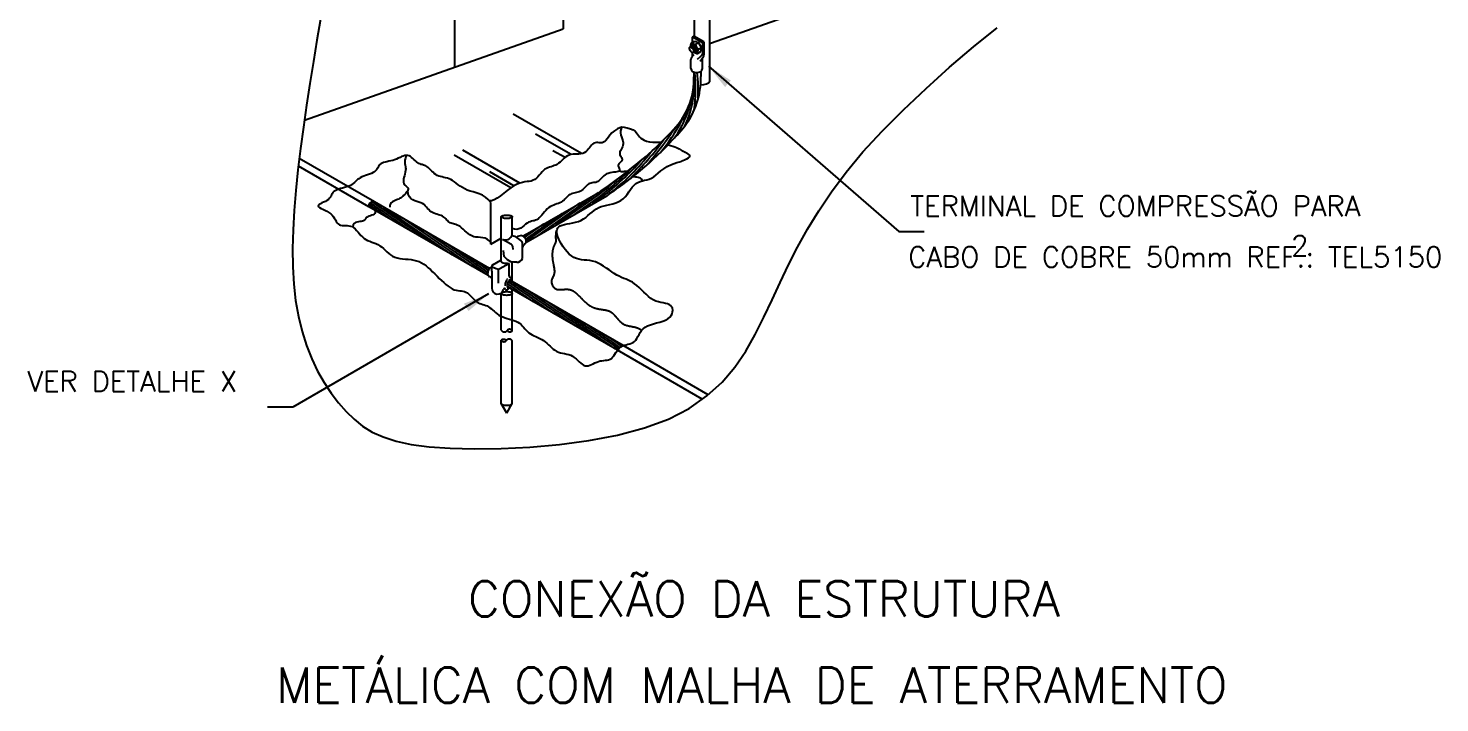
# Model space of a CAD drawing. Header units: millimetres. Extents: x -5435.2 to -5420.3, y -4788.1 to -4768.6.
# Drawn here: x -5435.21 to -5421.25, y -4788.12 to -4781.45 of the extents above; entities that cross this region are included whole.
import ezdxf
from ezdxf.enums import TextEntityAlignment as Align

# ---------------------------------------------------------------- set-up
doc = ezdxf.new("R2010")
doc.units = ezdxf.units.MM
doc.header["$LTSCALE"] = 10
doc.linetypes.add('DASHEDX2', pattern=[1.5, 1, -0.5])
doc.layers.add('Termotécnica', color=7, linetype='Continuous')
doc.styles.add('r140', font='romans.shx')
doc.styles.add('r80', font='romans.shx')

msp = doc.modelspace()

# ---------------------------------------------------------------- linework, layer by layer
at = {"layer": 'Termotécnica', "color": 2}
for p, q in [((-5429.92, -4771.213), (-5429.92, -4781.458)), ((-5428.472, -4773.786), (-5428.472, -4781.976)), ((-5428.626, -4773.922), (-5428.626, -4781.53)), ((-5430.996, -4780.077), (-5430.996, -4781.838)), ((-5428.465, -4781.598), (-5426.254, -4780.819)), ((-5432.478, -4782.36), (-5429.92, -4781.458)), ((-5430.635, -4783.585), (-5430.635, -4783.173)), ((-5430.533, -4783.76), (-5430.533, -4783.314)), ((-5430.423, -4783.502), (-5430.423, -4783.314)), ((-5430.635, -4783.585), (-5430.533, -4783.526)), ((-5430.436, -4783.584), (-5430.519, -4783.54)), ((-5430.414, -4783.639), (-5430.418, -4783.606)), ((-5430.324, -4783.578), (-5430.324, -4783.726)), ((-5430.617, -4783.79), (-5430.535, -4783.744)), ((-5430.545, -4783.826), (-5430.459, -4783.775)), ((-5430.457, -4783.775), (-5430.457, -4783.871)), ((-5430.423, -4783.955), (-5430.423, -4783.761)), ((-5430.626, -4783.853), (-5430.626, -4783.805)), ((-5430.626, -4783.853), (-5430.626, -4784.019)), ((-5430.581, -4783.828), (-5430.621, -4783.813)), ((-5430.562, -4783.831), (-5430.562, -4783.971)), ((-5430.423, -4784.074), (-5430.423, -4784.034))]:
    msp.add_line(p, q, dxfattribs=at)
at = {"layer": 'Termotécnica', "color": 1}
for p, q in [((-5428.642, -4781.538), (-5428.627, -4781.53)), ((-5428.544, -4781.595), (-5428.642, -4781.538)), ((-5428.642, -4781.591), (-5428.642, -4781.538)), ((-5428.528, -4781.586), (-5428.627, -4781.53)), ((-5428.661, -4781.635), (-5428.655, -4781.602)), ((-5428.659, -4781.632), (-5428.659, -4781.636)), ((-5428.652, -4781.598), (-5428.619, -4781.579)), ((-5428.651, -4781.627), (-5428.65, -4781.634)), ((-5428.643, -4781.622), (-5428.643, -4781.63)), ((-5428.642, -4781.726), (-5428.642, -4781.692)), ((-5428.635, -4781.62), (-5428.635, -4781.625)), ((-5428.63, -4781.688), (-5428.598, -4781.699)), ((-5428.622, -4781.685), (-5428.629, -4781.681)), ((-5428.614, -4781.681), (-5428.621, -4781.677)), ((-5428.619, -4781.579), (-5428.582, -4781.591)), ((-5428.613, -4781.609), (-5428.582, -4781.591)), ((-5428.606, -4781.676), (-5428.613, -4781.672)), ((-5428.593, -4781.699), (-5428.56, -4781.68)), ((-5428.583, -4781.659), (-5428.553, -4781.642)), ((-5428.553, -4781.642), (-5428.582, -4781.591)), ((-5428.56, -4781.68), (-5428.553, -4781.642)), ((-5428.544, -4781.595), (-5428.528, -4781.586)), ((-5428.544, -4781.595), (-5428.544, -4781.706)), ((-5428.528, -4781.586), (-5428.528, -4781.714)), ((-5428.657, -4781.849), (-5428.657, -4781.76)), ((-5428.566, -4781.733), (-5428.596, -4781.759)), ((-5428.543, -4781.747), (-5428.565, -4781.78)), ((-5428.544, -4781.849), (-5428.544, -4781.75)), ((-5429.74, -4782.69), (-5430.414, -4782.301)), ((-5429.842, -4782.7), (-5430.193, -4782.497)), ((-5430.348, -4782.981), (-5430.911, -4782.656)), ((-5429.902, -4782.73), (-5430.021, -4782.661)), ((-5430.439, -4783.028), (-5430.998, -4782.706)), ((-5430.408, -4783.008), (-5430.646, -4782.87)), ((-5430.168, -4783.498), (-5429.572, -4783.074)), ((-5429.989, -4783.394), (-5429.561, -4783.09)), ((-5431.841, -4783.214), (-5431.826, -4783.224)), ((-5431.84, -4783.191), (-5431.624, -4783.341)), ((-5431.829, -4783.175), (-5431.423, -4783.457)), ((-5431.809, -4783.165), (-5431.222, -4783.573)), ((-5431.695, -4783.221), (-5431.021, -4783.689)), ((-5430.289, -4783.559), (-5429.751, -4783.178)), ((-5429.809, -4783.291), (-5429.549, -4783.106)), ((-5429.63, -4783.187), (-5429.538, -4783.122)), ((-5431.493, -4783.337), (-5430.82, -4783.805)), ((-5430.292, -4783.538), (-5429.931, -4783.281)), ((-5431.292, -4783.453), (-5430.665, -4783.889)), ((-5430.315, -4783.507), (-5430.289, -4783.488)), ((-5430.301, -4783.52), (-5430.11, -4783.385)), ((-5431.091, -4783.569), (-5430.666, -4783.865)), ((-5430.89, -4783.686), (-5430.66, -4783.845)), ((-5430.688, -4783.802), (-5430.65, -4783.828)), ((-5430.473, -4783.999), (-5430.417, -4784.038)), ((-5430.471, -4783.977), (-5430.216, -4784.154)), ((-5430.464, -4783.958), (-5430.015, -4784.27)), ((-5430.452, -4783.943), (-5429.813, -4784.386)), ((-5430.292, -4784.03), (-5429.612, -4784.502)), ((-5430.085, -4784.15), (-5429.411, -4784.619)), ((-5429.884, -4784.266), (-5429.373, -4784.621)), ((-5429.682, -4784.383), (-5429.359, -4784.607)), ((-5429.481, -4784.499), (-5429.342, -4784.595))]:
    msp.add_line(p, q, dxfattribs=at)
at = {"layer": 'Termotécnica', "color": 2, "ltscale": 1.6}
for p, q in [((-5428.483, -4781.825), (-5426.603, -4783.46)), ((-5426.603, -4783.46), (-5426.353, -4783.46)), ((-5430.657, -4784.077), (-5432.594, -4785.196)), ((-5432.594, -4785.196), (-5432.844, -4785.196))]:
    msp.add_line(p, q, dxfattribs=at)
at = {"layer": 'Termotécnica', "color": 3}
for p, q in [((-5428.629, -4781.884), (-5428.629, -4781.929)), ((-5428.559, -4781.877), (-5428.559, -4781.929)), ((-5430.318, -4783.505), (-5429.552, -4783.063)), ((-5429.454, -4783.081), (-5429.49, -4783.106)), ((-5429.423, -4783.06), (-5429.454, -4783.081)), ((-5429.398, -4783.042), (-5429.423, -4783.06)), ((-5429.378, -4783.027), (-5429.398, -4783.042)), ((-5430.663, -4783.896), (-5431.841, -4783.216)), ((-5430.647, -4783.825), (-5431.785, -4783.168)), ((-5430.29, -4783.568), (-5429.49, -4783.106)), ((-5429.327, -4784.588), (-5430.449, -4783.94)), ((-5429.384, -4784.634), (-5430.472, -4784.006))]:
    msp.add_line(p, q, dxfattribs=at)
at = {"layer": 'Termotécnica', "color": 1, "linetype": 'DASHEDX2'}
for p, q in [((-5431.842, -4783.215), (-5432.538, -4782.813)), ((-5431.785, -4783.168), (-5432.529, -4782.739)), ((-5430.533, -4784.434), (-5430.533, -4784.074)), ((-5430.423, -4784.442), (-5430.423, -4784.074)), ((-5430.533, -4785.161), (-5430.533, -4784.534)), ((-5430.423, -4785.161), (-5430.423, -4784.542)), ((-5428.545, -4785.118), (-5429.384, -4784.634)), ((-5428.486, -4785.074), (-5429.327, -4784.588)), ((-5430.478, -4785.256), (-5430.533, -4785.161)), ((-5430.478, -4785.256), (-5430.423, -4785.161))]:
    msp.add_line(p, q, dxfattribs=at)
at = {"layer": 'Termotécnica', "color": 1}
msp.add_lwpolyline([(-5432.32, -4781.36), (-5432.354, -4781.568), (-5432.388, -4781.781), (-5432.423, -4781.996), (-5432.456, -4782.212), (-5432.488, -4782.427), (-5432.517, -4782.64), (-5432.542, -4782.85), (-5432.564, -4783.054), (-5432.58, -4783.252), (-5432.591, -4783.444), (-5432.595, -4783.629), (-5432.593, -4783.808), (-5432.583, -4783.979), (-5432.565, -4784.143), (-5432.538, -4784.299), (-5432.502, -4784.447), (-5432.458, -4784.586), (-5432.406, -4784.717), (-5432.348, -4784.84), (-5432.283, -4784.953), (-5432.215, -4785.058), (-5432.142, -4785.153), (-5432.066, -4785.239), (-5431.988, -4785.316), (-5431.903, -4785.383), (-5431.809, -4785.442), (-5431.7, -4785.491), (-5431.572, -4785.532), (-5431.422, -4785.564), (-5431.246, -4785.587), (-5431.038, -4785.603), (-5430.799, -4785.609), (-5430.532, -4785.606), (-5430.249, -4785.592), (-5429.957, -4785.567), (-5429.665, -4785.527), (-5429.382, -4785.473), (-5429.117, -4785.402), (-5428.879, -4785.314), (-5428.673, -4785.208), (-5428.499, -4785.086), (-5428.35, -4784.949), (-5428.224, -4784.8), (-5428.116, -4784.643), (-5428.022, -4784.478), (-5427.936, -4784.308), (-5427.855, -4784.136), (-5427.775, -4783.964), (-5427.692, -4783.79), (-5427.603, -4783.615), (-5427.505, -4783.437), (-5427.394, -4783.254), (-5427.268, -4783.067), (-5427.124, -4782.874), (-5426.957, -4782.674), (-5426.767, -4782.467), (-5426.557, -4782.256), (-5426.333, -4782.045), (-5426.1, -4781.837), (-5425.864, -4781.635), (-5425.63, -4781.445)], dxfattribs=at)
at = {"layer": 'Termotécnica', "color": 2}
for points in [[(-5429.344, -4782.428), (-5429.383, -4782.446), (-5429.414, -4782.465), (-5429.438, -4782.486), (-5429.458, -4782.507), (-5429.473, -4782.526), (-5429.486, -4782.544), (-5429.497, -4782.56), (-5429.509, -4782.571), (-5429.521, -4782.578), (-5429.535, -4782.582), (-5429.549, -4782.583), (-5429.563, -4782.582), (-5429.577, -4782.581), (-5429.591, -4782.581), (-5429.605, -4782.583), (-5429.618, -4782.587), (-5429.629, -4782.595), (-5429.64, -4782.606), (-5429.65, -4782.619), (-5429.661, -4782.632), (-5429.672, -4782.647), (-5429.683, -4782.66), (-5429.696, -4782.672), (-5429.711, -4782.681), (-5429.727, -4782.688), (-5429.745, -4782.692), (-5429.764, -4782.694), (-5429.784, -4782.695), (-5429.804, -4782.695), (-5429.823, -4782.697), (-5429.843, -4782.7), (-5429.861, -4782.705), (-5429.878, -4782.713), (-5429.894, -4782.723), (-5429.909, -4782.735), (-5429.923, -4782.748), (-5429.937, -4782.761), (-5429.951, -4782.774), (-5429.965, -4782.786), (-5429.979, -4782.796), (-5429.994, -4782.803), (-5430.009, -4782.809), (-5430.024, -4782.814), (-5430.04, -4782.819), (-5430.055, -4782.823), (-5430.071, -4782.829), (-5430.086, -4782.836), (-5430.101, -4782.845), (-5430.115, -4782.857), (-5430.129, -4782.871), (-5430.142, -4782.887), (-5430.156, -4782.903), (-5430.17, -4782.918), (-5430.185, -4782.932), (-5430.201, -4782.945), (-5430.217, -4782.954), (-5430.235, -4782.961), (-5430.255, -4782.965), (-5430.275, -4782.967), (-5430.298, -4782.97), (-5430.322, -4782.974), (-5430.348, -4782.981), (-5430.376, -4782.992), (-5430.407, -4783.007), (-5430.439, -4783.028), (-5430.473, -4783.053), (-5430.507, -4783.08), (-5430.541, -4783.106), (-5430.573, -4783.129), (-5430.602, -4783.146), (-5430.629, -4783.157), (-5430.651, -4783.157)], [(-5429.334, -4782.425), (-5429.348, -4782.446), (-5429.355, -4782.466), (-5429.355, -4782.486), (-5429.351, -4782.506), (-5429.345, -4782.525), (-5429.337, -4782.544), (-5429.331, -4782.562), (-5429.326, -4782.579), (-5429.326, -4782.594), (-5429.329, -4782.609), (-5429.334, -4782.623), (-5429.34, -4782.637), (-5429.347, -4782.649), (-5429.353, -4782.661), (-5429.359, -4782.672), (-5429.361, -4782.683), (-5429.361, -4782.693), (-5429.359, -4782.703), (-5429.354, -4782.712), (-5429.349, -4782.721), (-5429.344, -4782.73), (-5429.34, -4782.738), (-5429.337, -4782.745), (-5429.336, -4782.752), (-5429.339, -4782.759), (-5429.343, -4782.765), (-5429.349, -4782.772), (-5429.356, -4782.778), (-5429.363, -4782.784), (-5429.369, -4782.79), (-5429.374, -4782.797), (-5429.376, -4782.804), (-5429.376, -4782.812), (-5429.374, -4782.82), (-5429.37, -4782.828), (-5429.367, -4782.836), (-5429.364, -4782.844), (-5429.363, -4782.851), (-5429.364, -4782.857), (-5429.368, -4782.862), (-5429.377, -4782.866), (-5429.389, -4782.869), (-5429.404, -4782.872), (-5429.421, -4782.874), (-5429.439, -4782.877), (-5429.457, -4782.881), (-5429.475, -4782.885), (-5429.491, -4782.891), (-5429.505, -4782.899), (-5429.518, -4782.909), (-5429.529, -4782.919), (-5429.539, -4782.93), (-5429.548, -4782.94), (-5429.557, -4782.95), (-5429.566, -4782.959), (-5429.576, -4782.966), (-5429.586, -4782.97), (-5429.597, -4782.974), (-5429.608, -4782.976), (-5429.62, -4782.977), (-5429.632, -4782.979), (-5429.644, -4782.981), (-5429.656, -4782.984), (-5429.667, -4782.989), (-5429.677, -4782.996), (-5429.687, -4783.005), (-5429.697, -4783.014), (-5429.707, -4783.025), (-5429.717, -4783.035), (-5429.727, -4783.045), (-5429.738, -4783.055), (-5429.75, -4783.062), (-5429.762, -4783.068), (-5429.775, -4783.072), (-5429.788, -4783.075), (-5429.801, -4783.078), (-5429.815, -4783.081), (-5429.828, -4783.084), (-5429.841, -4783.088), (-5429.852, -4783.093), (-5429.864, -4783.101), (-5429.874, -4783.11), (-5429.884, -4783.12), (-5429.894, -4783.13), (-5429.904, -4783.141), (-5429.914, -4783.152), (-5429.926, -4783.161), (-5429.938, -4783.17), (-5429.952, -4783.177), (-5429.966, -4783.183), (-5429.982, -4783.188), (-5429.998, -4783.194), (-5430.014, -4783.199), (-5430.03, -4783.206), (-5430.047, -4783.214), (-5430.062, -4783.224), (-5430.077, -4783.237), (-5430.091, -4783.252), (-5430.105, -4783.267), (-5430.118, -4783.283), (-5430.131, -4783.299), (-5430.144, -4783.313), (-5430.157, -4783.326), (-5430.169, -4783.337), (-5430.182, -4783.344), (-5430.195, -4783.349), (-5430.207, -4783.353), (-5430.221, -4783.356), (-5430.234, -4783.359), (-5430.248, -4783.363), (-5430.262, -4783.369), (-5430.276, -4783.377), (-5430.291, -4783.388), (-5430.306, -4783.401), (-5430.322, -4783.414), (-5430.34, -4783.426), (-5430.358, -4783.435), (-5430.378, -4783.44), (-5430.401, -4783.438), (-5430.425, -4783.429)], [(-5429.334, -4782.425), (-5429.289, -4782.434), (-5429.254, -4782.444), (-5429.228, -4782.456), (-5429.209, -4782.469), (-5429.195, -4782.483), (-5429.184, -4782.497), (-5429.174, -4782.511), (-5429.164, -4782.525), (-5429.152, -4782.537), (-5429.136, -4782.548), (-5429.118, -4782.558), (-5429.095, -4782.566), (-5429.067, -4782.572), (-5429.034, -4782.576), (-5428.995, -4782.578), (-5428.95, -4782.578)], [(-5428.885, -4782.604), (-5428.858, -4782.61), (-5428.835, -4782.617), (-5428.816, -4782.624), (-5428.8, -4782.63), (-5428.786, -4782.637), (-5428.775, -4782.644), (-5428.764, -4782.65), (-5428.754, -4782.656), (-5428.743, -4782.661), (-5428.733, -4782.666), (-5428.723, -4782.671), (-5428.713, -4782.676), (-5428.704, -4782.681), (-5428.695, -4782.686), (-5428.687, -4782.691), (-5428.681, -4782.696), (-5428.675, -4782.702), (-5428.671, -4782.709), (-5428.671, -4782.716), (-5428.675, -4782.724), (-5428.684, -4782.734), (-5428.7, -4782.744), (-5428.722, -4782.756), (-5428.753, -4782.769)], [(-5430.635, -4783.173), (-5430.661, -4783.143), (-5430.689, -4783.12), (-5430.719, -4783.102), (-5430.75, -4783.089), (-5430.78, -4783.078), (-5430.811, -4783.069), (-5430.84, -4783.06), (-5430.868, -4783.05), (-5430.893, -4783.039), (-5430.916, -4783.026), (-5430.938, -4783.012), (-5430.958, -4782.997), (-5430.977, -4782.983), (-5430.995, -4782.969), (-5431.013, -4782.957), (-5431.03, -4782.947), (-5431.048, -4782.939), (-5431.065, -4782.933), (-5431.083, -4782.929), (-5431.1, -4782.925), (-5431.117, -4782.921), (-5431.133, -4782.917), (-5431.149, -4782.912), (-5431.165, -4782.905), (-5431.18, -4782.896), (-5431.194, -4782.886), (-5431.207, -4782.874), (-5431.22, -4782.862), (-5431.232, -4782.85), (-5431.244, -4782.838), (-5431.256, -4782.827), (-5431.268, -4782.818), (-5431.279, -4782.812), (-5431.29, -4782.807), (-5431.302, -4782.803), (-5431.313, -4782.799), (-5431.324, -4782.796), (-5431.335, -4782.792), (-5431.346, -4782.787), (-5431.358, -4782.78), (-5431.369, -4782.771), (-5431.381, -4782.761), (-5431.393, -4782.75), (-5431.405, -4782.738), (-5431.418, -4782.728), (-5431.43, -4782.719), (-5431.444, -4782.712), (-5431.457, -4782.708), (-5431.471, -4782.707), (-5431.486, -4782.709), (-5431.501, -4782.714), (-5431.517, -4782.72), (-5431.533, -4782.728), (-5431.55, -4782.736), (-5431.567, -4782.744), (-5431.586, -4782.751), (-5431.605, -4782.757), (-5431.624, -4782.762), (-5431.643, -4782.766), (-5431.662, -4782.77), (-5431.679, -4782.775), (-5431.696, -4782.779), (-5431.71, -4782.785), (-5431.722, -4782.791), (-5431.732, -4782.799), (-5431.739, -4782.808), (-5431.746, -4782.818), (-5431.752, -4782.829), (-5431.758, -4782.839), (-5431.765, -4782.85), (-5431.774, -4782.86), (-5431.785, -4782.87), (-5431.799, -4782.878), (-5431.815, -4782.886), (-5431.834, -4782.893), (-5431.853, -4782.9), (-5431.873, -4782.907), (-5431.892, -4782.914), (-5431.91, -4782.921), (-5431.926, -4782.929), (-5431.94, -4782.938), (-5431.952, -4782.947), (-5431.963, -4782.957), (-5431.973, -4782.967), (-5431.984, -4782.977), (-5431.995, -4782.987), (-5432.008, -4782.996), (-5432.023, -4783.005), (-5432.04, -4783.012), (-5432.06, -4783.018), (-5432.081, -4783.025), (-5432.102, -4783.03), (-5432.123, -4783.036), (-5432.142, -4783.043), (-5432.16, -4783.05), (-5432.175, -4783.058), (-5432.187, -4783.066), (-5432.196, -4783.076), (-5432.203, -4783.087), (-5432.209, -4783.098), (-5432.215, -4783.11), (-5432.221, -4783.121), (-5432.23, -4783.132), (-5432.241, -4783.143), (-5432.255, -4783.152), (-5432.271, -4783.162), (-5432.289, -4783.17), (-5432.305, -4783.178), (-5432.32, -4783.186), (-5432.332, -4783.194), (-5432.34, -4783.201), (-5432.342, -4783.208), (-5432.338, -4783.216), (-5432.328, -4783.223), (-5432.313, -4783.231), (-5432.295, -4783.239), (-5432.276, -4783.249), (-5432.256, -4783.259), (-5432.236, -4783.271), (-5432.218, -4783.284), (-5432.204, -4783.298), (-5432.191, -4783.314), (-5432.181, -4783.33), (-5432.172, -4783.346), (-5432.163, -4783.36), (-5432.154, -4783.374), (-5432.144, -4783.385), (-5432.133, -4783.393), (-5432.12, -4783.398), (-5432.106, -4783.4), (-5432.09, -4783.401), (-5432.073, -4783.401), (-5432.055, -4783.402), (-5432.038, -4783.403), (-5432.021, -4783.406), (-5432.005, -4783.412), (-5431.99, -4783.422), (-5431.976, -4783.434), (-5431.962, -4783.449), (-5431.948, -4783.465), (-5431.935, -4783.482), (-5431.92, -4783.498), (-5431.905, -4783.514), (-5431.889, -4783.528), (-5431.872, -4783.539), (-5431.853, -4783.549), (-5431.833, -4783.557), (-5431.813, -4783.564), (-5431.793, -4783.572), (-5431.772, -4783.58), (-5431.753, -4783.589), (-5431.733, -4783.6), (-5431.715, -4783.613), (-5431.698, -4783.628), (-5431.68, -4783.644), (-5431.663, -4783.66), (-5431.645, -4783.676), (-5431.626, -4783.69), (-5431.606, -4783.703), (-5431.584, -4783.714), (-5431.56, -4783.721), (-5431.535, -4783.727), (-5431.508, -4783.73), (-5431.48, -4783.733), (-5431.452, -4783.735), (-5431.424, -4783.738), (-5431.397, -4783.743), (-5431.37, -4783.749), (-5431.345, -4783.758), (-5431.321, -4783.77), (-5431.298, -4783.784), (-5431.276, -4783.8), (-5431.254, -4783.818), (-5431.232, -4783.837), (-5431.211, -4783.858), (-5431.189, -4783.879), (-5431.167, -4783.901), (-5431.145, -4783.923), (-5431.123, -4783.944), (-5431.101, -4783.965), (-5431.08, -4783.984), (-5431.058, -4784.001), (-5431.037, -4784.015), (-5431.017, -4784.027), (-5430.998, -4784.035), (-5430.979, -4784.04), (-5430.961, -4784.043), (-5430.943, -4784.045), (-5430.927, -4784.047), (-5430.911, -4784.049), (-5430.895, -4784.053), (-5430.881, -4784.059), (-5430.866, -4784.067), (-5430.853, -4784.078), (-5430.839, -4784.091), (-5430.826, -4784.105), (-5430.813, -4784.118), (-5430.8, -4784.132), (-5430.787, -4784.144), (-5430.773, -4784.155), (-5430.759, -4784.164), (-5430.745, -4784.17), (-5430.73, -4784.176), (-5430.715, -4784.18), (-5430.7, -4784.185), (-5430.686, -4784.19), (-5430.671, -4784.196), (-5430.657, -4784.203), (-5430.644, -4784.213), (-5430.63, -4784.224), (-5430.617, -4784.236), (-5430.603, -4784.249), (-5430.588, -4784.262), (-5430.572, -4784.274), (-5430.555, -4784.286), (-5430.537, -4784.296), (-5430.517, -4784.305), (-5430.495, -4784.313), (-5430.473, -4784.319), (-5430.451, -4784.325), (-5430.429, -4784.332), (-5430.407, -4784.339), (-5430.387, -4784.346), (-5430.368, -4784.356), (-5430.352, -4784.367), (-5430.337, -4784.379), (-5430.324, -4784.393), (-5430.311, -4784.407), (-5430.299, -4784.422), (-5430.287, -4784.436), (-5430.273, -4784.449), (-5430.259, -4784.462), (-5430.243, -4784.472), (-5430.226, -4784.482), (-5430.208, -4784.49), (-5430.189, -4784.499), (-5430.17, -4784.507), (-5430.151, -4784.516), (-5430.132, -4784.526), (-5430.115, -4784.537), (-5430.098, -4784.55), (-5430.081, -4784.564), (-5430.066, -4784.579), (-5430.05, -4784.594), (-5430.035, -4784.608), (-5430.019, -4784.622), (-5430.002, -4784.634), (-5429.984, -4784.645), (-5429.966, -4784.652), (-5429.946, -4784.658), (-5429.926, -4784.663), (-5429.906, -4784.667), (-5429.885, -4784.672), (-5429.865, -4784.677), (-5429.846, -4784.684), (-5429.827, -4784.693), (-5429.81, -4784.704), (-5429.793, -4784.718), (-5429.777, -4784.732), (-5429.762, -4784.747), (-5429.747, -4784.76), (-5429.733, -4784.772), (-5429.718, -4784.782), (-5429.703, -4784.787), (-5429.688, -4784.789), (-5429.672, -4784.787), (-5429.656, -4784.782), (-5429.64, -4784.775), (-5429.623, -4784.767), (-5429.606, -4784.758), (-5429.589, -4784.75), (-5429.572, -4784.744), (-5429.554, -4784.74), (-5429.537, -4784.737), (-5429.519, -4784.735), (-5429.503, -4784.733), (-5429.486, -4784.731), (-5429.471, -4784.727), (-5429.457, -4784.722), (-5429.443, -4784.714), (-5429.431, -4784.702), (-5429.42, -4784.689), (-5429.41, -4784.673), (-5429.399, -4784.657), (-5429.388, -4784.641), (-5429.377, -4784.625), (-5429.364, -4784.611), (-5429.35, -4784.6), (-5429.334, -4784.591), (-5429.317, -4784.584), (-5429.299, -4784.579), (-5429.28, -4784.575), (-5429.262, -4784.57), (-5429.244, -4784.565), (-5429.228, -4784.557), (-5429.214, -4784.547), (-5429.201, -4784.533), (-5429.191, -4784.516), (-5429.181, -4784.498), (-5429.17, -4784.478), (-5429.159, -4784.459), (-5429.146, -4784.439), (-5429.129, -4784.421), (-5429.109, -4784.405), (-5429.085, -4784.392), (-5429.057, -4784.382), (-5429.027, -4784.372), (-5428.996, -4784.364), (-5428.964, -4784.356), (-5428.935, -4784.347), (-5428.908, -4784.336), (-5428.884, -4784.324), (-5428.866, -4784.308), (-5428.852, -4784.291), (-5428.843, -4784.273), (-5428.838, -4784.254), (-5428.837, -4784.236), (-5428.84, -4784.218), (-5428.848, -4784.203), (-5428.859, -4784.19), (-5428.873, -4784.181), (-5428.89, -4784.175), (-5428.91, -4784.17), (-5428.932, -4784.166), (-5428.955, -4784.161), (-5428.979, -4784.155), (-5429.004, -4784.147), (-5429.029, -4784.136), (-5429.053, -4784.121), (-5429.077, -4784.102), (-5429.101, -4784.081), (-5429.124, -4784.059), (-5429.147, -4784.037), (-5429.17, -4784.015), (-5429.192, -4783.995), (-5429.214, -4783.977), (-5429.235, -4783.962), (-5429.257, -4783.95), (-5429.278, -4783.94), (-5429.299, -4783.931), (-5429.321, -4783.923), (-5429.344, -4783.913), (-5429.367, -4783.903), (-5429.39, -4783.89), (-5429.415, -4783.875), (-5429.44, -4783.858), (-5429.466, -4783.84), (-5429.493, -4783.821), (-5429.52, -4783.803), (-5429.547, -4783.786), (-5429.575, -4783.772), (-5429.602, -4783.76), (-5429.63, -4783.753), (-5429.657, -4783.747), (-5429.685, -4783.744), (-5429.712, -4783.742), (-5429.738, -4783.739), (-5429.764, -4783.734), (-5429.79, -4783.728), (-5429.814, -4783.717), (-5429.838, -4783.702), (-5429.86, -4783.684), (-5429.882, -4783.662), (-5429.901, -4783.638), (-5429.919, -4783.612), (-5429.936, -4783.586), (-5429.95, -4783.561), (-5429.962, -4783.536), (-5429.972, -4783.513), (-5429.978, -4783.491), (-5429.982, -4783.472), (-5429.983, -4783.454), (-5429.981, -4783.439), (-5429.974, -4783.425), (-5429.964, -4783.414), (-5429.949, -4783.404), (-5429.93, -4783.397), (-5429.908, -4783.391), (-5429.882, -4783.385), (-5429.855, -4783.38), (-5429.826, -4783.375), (-5429.798, -4783.368), (-5429.77, -4783.36), (-5429.744, -4783.35), (-5429.719, -4783.336), (-5429.697, -4783.321), (-5429.676, -4783.303), (-5429.655, -4783.286), (-5429.635, -4783.268), (-5429.614, -4783.251), (-5429.592, -4783.236), (-5429.568, -4783.223), (-5429.543, -4783.213), (-5429.515, -4783.205), (-5429.487, -4783.199), (-5429.458, -4783.193), (-5429.429, -4783.186), (-5429.401, -4783.178), (-5429.375, -4783.167), (-5429.35, -4783.154), (-5429.328, -4783.136), (-5429.308, -4783.116), (-5429.289, -4783.093), (-5429.271, -4783.069), (-5429.254, -4783.046), (-5429.237, -4783.023), (-5429.219, -4783.003), (-5429.201, -4782.987), (-5429.181, -4782.975), (-5429.16, -4782.966), (-5429.137, -4782.959), (-5429.115, -4782.953), (-5429.092, -4782.948), (-5429.069, -4782.941), (-5429.046, -4782.932), (-5429.024, -4782.92), (-5429.003, -4782.903), (-5428.98, -4782.883), (-5428.955, -4782.861), (-5428.926, -4782.839), (-5428.892, -4782.817), (-5428.849, -4782.796), (-5428.798, -4782.779), (-5428.753, -4782.769)], [(-5431.471, -4782.707), (-5431.48, -4782.734), (-5431.484, -4782.756), (-5431.486, -4782.774), (-5431.485, -4782.789), (-5431.483, -4782.803), (-5431.48, -4782.816), (-5431.478, -4782.829), (-5431.477, -4782.842), (-5431.479, -4782.858), (-5431.482, -4782.874), (-5431.486, -4782.892), (-5431.49, -4782.909), (-5431.494, -4782.927), (-5431.498, -4782.943), (-5431.499, -4782.959), (-5431.499, -4782.972), (-5431.496, -4782.984), (-5431.491, -4782.994), (-5431.484, -4783.002), (-5431.476, -4783.009), (-5431.469, -4783.016), (-5431.462, -4783.022), (-5431.457, -4783.028), (-5431.454, -4783.035), (-5431.454, -4783.043), (-5431.456, -4783.051), (-5431.459, -4783.06), (-5431.465, -4783.069), (-5431.472, -4783.078), (-5431.479, -4783.086), (-5431.487, -4783.095), (-5431.494, -4783.102), (-5431.501, -4783.109), (-5431.508, -4783.115), (-5431.514, -4783.121), (-5431.521, -4783.126), (-5431.529, -4783.13), (-5431.537, -4783.135), (-5431.546, -4783.139), (-5431.557, -4783.143), (-5431.569, -4783.148), (-5431.582, -4783.153), (-5431.595, -4783.16), (-5431.608, -4783.167), (-5431.619, -4783.176), (-5431.627, -4783.188), (-5431.633, -4783.201), (-5431.635, -4783.218)], [(-5429.286, -4782.867), (-5429.294, -4782.867), (-5429.304, -4782.867), (-5429.315, -4782.868), (-5429.325, -4782.869), (-5429.336, -4782.87), (-5429.345, -4782.869), (-5429.354, -4782.867), (-5429.365, -4782.859)], [(-5429.137, -4782.959), (-5429.147, -4782.944), (-5429.157, -4782.934), (-5429.168, -4782.928), (-5429.18, -4782.925), (-5429.191, -4782.923), (-5429.203, -4782.922), (-5429.214, -4782.92), (-5429.224, -4782.918), (-5429.229, -4782.915)], [(-5430.624, -4783.584), (-5430.646, -4783.556), (-5430.668, -4783.538), (-5430.692, -4783.527), (-5430.715, -4783.521), (-5430.738, -4783.518), (-5430.761, -4783.517), (-5430.783, -4783.515), (-5430.804, -4783.512), (-5430.823, -4783.504), (-5430.842, -4783.494), (-5430.86, -4783.481), (-5430.877, -4783.467), (-5430.893, -4783.452), (-5430.909, -4783.437), (-5430.924, -4783.424), (-5430.938, -4783.412), (-5430.953, -4783.403), (-5430.967, -4783.397), (-5430.98, -4783.392), (-5430.993, -4783.388), (-5431.005, -4783.385), (-5431.017, -4783.382), (-5431.028, -4783.378), (-5431.038, -4783.374), (-5431.047, -4783.367), (-5431.056, -4783.36), (-5431.064, -4783.352), (-5431.073, -4783.343), (-5431.081, -4783.334), (-5431.09, -4783.325), (-5431.101, -4783.317), (-5431.112, -4783.309), (-5431.125, -4783.303), (-5431.139, -4783.298), (-5431.153, -4783.294), (-5431.168, -4783.289), (-5431.183, -4783.285), (-5431.198, -4783.279), (-5431.213, -4783.273), (-5431.226, -4783.265), (-5431.238, -4783.255), (-5431.249, -4783.243), (-5431.26, -4783.231), (-5431.271, -4783.218), (-5431.283, -4783.206), (-5431.296, -4783.194), (-5431.31, -4783.184), (-5431.327, -4783.175), (-5431.346, -4783.169), (-5431.367, -4783.163), (-5431.388, -4783.156), (-5431.408, -4783.147), (-5431.426, -4783.134), (-5431.441, -4783.116), (-5431.452, -4783.09), (-5431.456, -4783.056)], [(-5431.779, -4783.256), (-5431.778, -4783.271), (-5431.782, -4783.282), (-5431.789, -4783.29), (-5431.8, -4783.296), (-5431.812, -4783.3), (-5431.825, -4783.304), (-5431.838, -4783.308), (-5431.849, -4783.312), (-5431.858, -4783.317), (-5431.865, -4783.323), (-5431.871, -4783.33), (-5431.876, -4783.337), (-5431.881, -4783.344), (-5431.888, -4783.35), (-5431.895, -4783.355), (-5431.905, -4783.359), (-5431.917, -4783.361), (-5431.93, -4783.362), (-5431.945, -4783.364), (-5431.96, -4783.367), (-5431.974, -4783.372), (-5431.986, -4783.381), (-5431.995, -4783.395), (-5432.001, -4783.414)], [(-5429.144, -4784.437), (-5429.152, -4784.433), (-5429.159, -4784.428), (-5429.166, -4784.425), (-5429.173, -4784.422), (-5429.179, -4784.419), (-5429.184, -4784.417), (-5429.19, -4784.415), (-5429.195, -4784.413), (-5429.199, -4784.412), (-5429.204, -4784.41), (-5429.208, -4784.409), (-5429.212, -4784.408), (-5429.216, -4784.407), (-5429.22, -4784.406), (-5429.224, -4784.405), (-5429.227, -4784.404), (-5429.231, -4784.404), (-5429.235, -4784.403), (-5429.238, -4784.402), (-5429.242, -4784.402), (-5429.245, -4784.401), (-5429.249, -4784.4), (-5429.252, -4784.4), (-5429.255, -4784.399), (-5429.259, -4784.399), (-5429.262, -4784.398), (-5429.265, -4784.398), (-5429.269, -4784.397), (-5429.272, -4784.396), (-5429.275, -4784.396), (-5429.278, -4784.395), (-5429.281, -4784.394), (-5429.284, -4784.394), (-5429.287, -4784.393), (-5429.29, -4784.392), (-5429.293, -4784.391), (-5429.296, -4784.39), (-5429.299, -4784.389), (-5429.302, -4784.388), (-5429.305, -4784.387), (-5429.307, -4784.386), (-5429.31, -4784.385), (-5429.313, -4784.383), (-5429.316, -4784.382), (-5429.318, -4784.381), (-5429.321, -4784.379), (-5429.323, -4784.377), (-5429.326, -4784.376), (-5429.328, -4784.374), (-5429.331, -4784.372), (-5429.333, -4784.371), (-5429.336, -4784.369), (-5429.338, -4784.367), (-5429.34, -4784.365), (-5429.343, -4784.363), (-5429.345, -4784.361), (-5429.347, -4784.359), (-5429.35, -4784.357), (-5429.352, -4784.355), (-5429.354, -4784.352), (-5429.356, -4784.35), (-5429.358, -4784.348), (-5429.361, -4784.346), (-5429.363, -4784.343), (-5429.365, -4784.341), (-5429.367, -4784.339), (-5429.369, -4784.336), (-5429.371, -4784.334), (-5429.373, -4784.332), (-5429.376, -4784.329), (-5429.378, -4784.327), (-5429.38, -4784.324), (-5429.382, -4784.322), (-5429.384, -4784.32), (-5429.386, -4784.317), (-5429.388, -4784.315), (-5429.39, -4784.312), (-5429.392, -4784.31), (-5429.394, -4784.307), (-5429.396, -4784.305), (-5429.398, -4784.303), (-5429.4, -4784.3), (-5429.403, -4784.298), (-5429.405, -4784.296), (-5429.407, -4784.293), (-5429.409, -4784.291), (-5429.411, -4784.289), (-5429.413, -4784.287), (-5429.415, -4784.284), (-5429.418, -4784.282), (-5429.42, -4784.28), (-5429.422, -4784.278), (-5429.424, -4784.276), (-5429.426, -4784.274), (-5429.429, -4784.272), (-5429.431, -4784.27), (-5429.433, -4784.268), (-5429.435, -4784.267), (-5429.438, -4784.265), (-5429.44, -4784.263), (-5429.443, -4784.261), (-5429.445, -4784.26), (-5429.447, -4784.258), (-5429.45, -4784.257), (-5429.452, -4784.255), (-5429.455, -4784.254), (-5429.458, -4784.253), (-5429.46, -4784.252), (-5429.463, -4784.25), (-5429.465, -4784.249), (-5429.468, -4784.248), (-5429.471, -4784.247), (-5429.473, -4784.246), (-5429.476, -4784.245), (-5429.479, -4784.245), (-5429.482, -4784.244), (-5429.485, -4784.243), (-5429.487, -4784.242), (-5429.49, -4784.242), (-5429.493, -4784.241), (-5429.496, -4784.24), (-5429.499, -4784.24), (-5429.502, -4784.239), (-5429.505, -4784.238), (-5429.508, -4784.238), (-5429.511, -4784.237), (-5429.514, -4784.237), (-5429.517, -4784.236), (-5429.52, -4784.236), (-5429.523, -4784.236), (-5429.526, -4784.235), (-5429.529, -4784.235), (-5429.532, -4784.234), (-5429.535, -4784.234), (-5429.538, -4784.233), (-5429.541, -4784.233), (-5429.544, -4784.232), (-5429.548, -4784.232), (-5429.551, -4784.232), (-5429.554, -4784.231), (-5429.557, -4784.231), (-5429.56, -4784.23), (-5429.563, -4784.23), (-5429.566, -4784.229), (-5429.57, -4784.228), (-5429.573, -4784.228), (-5429.576, -4784.227), (-5429.579, -4784.227), (-5429.582, -4784.226), (-5429.586, -4784.225), (-5429.589, -4784.225), (-5429.592, -4784.224), (-5429.595, -4784.223), (-5429.598, -4784.222), (-5429.601, -4784.221), (-5429.605, -4784.22), (-5429.608, -4784.219), (-5429.611, -4784.218), (-5429.614, -4784.217), (-5429.617, -4784.216), (-5429.62, -4784.215), (-5429.624, -4784.213), (-5429.627, -4784.212), (-5429.63, -4784.21), (-5429.633, -4784.209), (-5429.636, -4784.207), (-5429.639, -4784.206), (-5429.642, -4784.204), (-5429.645, -4784.202), (-5429.648, -4784.2), (-5429.651, -4784.199), (-5429.655, -4784.197), (-5429.658, -4784.195), (-5429.661, -4784.193), (-5429.664, -4784.19), (-5429.667, -4784.188), (-5429.67, -4784.186), (-5429.673, -4784.184), (-5429.676, -4784.181), (-5429.679, -4784.179), (-5429.681, -4784.176), (-5429.684, -4784.174), (-5429.687, -4784.171), (-5429.69, -4784.169), (-5429.693, -4784.166), (-5429.696, -4784.163), (-5429.699, -4784.161), (-5429.702, -4784.158), (-5429.705, -4784.155), (-5429.708, -4784.152), (-5429.711, -4784.15), (-5429.713, -4784.147), (-5429.716, -4784.144), (-5429.719, -4784.141), (-5429.722, -4784.138), (-5429.725, -4784.135), (-5429.728, -4784.132), (-5429.73, -4784.13), (-5429.733, -4784.127), (-5429.736, -4784.124), (-5429.739, -4784.121), (-5429.742, -4784.118), (-5429.744, -4784.115), (-5429.747, -4784.112), (-5429.75, -4784.11), (-5429.753, -4784.107), (-5429.756, -4784.104), (-5429.758, -4784.101), (-5429.761, -4784.099), (-5429.764, -4784.096), (-5429.767, -4784.093), (-5429.769, -4784.091), (-5429.772, -4784.088), (-5429.775, -4784.085), (-5429.778, -4784.083), (-5429.78, -4784.08), (-5429.783, -4784.078), (-5429.786, -4784.075), (-5429.789, -4784.073), (-5429.791, -4784.071), (-5429.794, -4784.069), (-5429.797, -4784.066), (-5429.799, -4784.064), (-5429.802, -4784.062), (-5429.805, -4784.06), (-5429.808, -4784.058), (-5429.81, -4784.057), (-5429.813, -4784.055), (-5429.816, -4784.053), (-5429.818, -4784.051), (-5429.821, -4784.05), (-5429.824, -4784.048), (-5429.827, -4784.047), (-5429.829, -4784.046), (-5429.832, -4784.045), (-5429.835, -4784.043), (-5429.837, -4784.042), (-5429.84, -4784.041), (-5429.843, -4784.04), (-5429.845, -4784.039), (-5429.848, -4784.039), (-5429.851, -4784.038), (-5429.854, -4784.037), (-5429.856, -4784.037), (-5429.859, -4784.036), (-5429.862, -4784.036), (-5429.864, -4784.035), (-5429.867, -4784.035), (-5429.869, -4784.035), (-5429.872, -4784.034), (-5429.875, -4784.034), (-5429.877, -4784.034), (-5429.88, -4784.034), (-5429.883, -4784.034), (-5429.885, -4784.034), (-5429.888, -4784.034), (-5429.89, -4784.034), (-5429.893, -4784.034), (-5429.895, -4784.034), (-5429.898, -4784.034), (-5429.901, -4784.034), (-5429.903, -4784.034), (-5429.906, -4784.034), (-5429.908, -4784.034), (-5429.91, -4784.035), (-5429.913, -4784.035), (-5429.915, -4784.035), (-5429.918, -4784.035), (-5429.92, -4784.035), (-5429.923, -4784.036), (-5429.925, -4784.036), (-5429.927, -4784.036), (-5429.93, -4784.036), (-5429.932, -4784.037), (-5429.934, -4784.037), (-5429.937, -4784.037), (-5429.939, -4784.037), (-5429.941, -4784.037), (-5429.943, -4784.038), (-5429.946, -4784.038), (-5429.948, -4784.038), (-5429.95, -4784.038), (-5429.952, -4784.038), (-5429.954, -4784.038), (-5429.956, -4784.038), (-5429.958, -4784.038), (-5429.96, -4784.038), (-5429.962, -4784.038), (-5429.964, -4784.038), (-5429.966, -4784.038), (-5429.968, -4784.037), (-5429.97, -4784.037), (-5429.972, -4784.037), (-5429.974, -4784.037), (-5429.976, -4784.036), (-5429.978, -4784.036), (-5429.98, -4784.035), (-5429.981, -4784.035), (-5429.983, -4784.034), (-5429.985, -4784.034), (-5429.986, -4784.033), (-5429.988, -4784.032), (-5429.99, -4784.031), (-5429.991, -4784.031), (-5429.993, -4784.03), (-5429.994, -4784.029), (-5429.996, -4784.028), (-5429.997, -4784.027), (-5429.999, -4784.026), (-5430, -4784.025), (-5430.002, -4784.024), (-5430.003, -4784.022), (-5430.004, -4784.021), (-5430.006, -4784.02), (-5430.007, -4784.019), (-5430.008, -4784.017), (-5430.009, -4784.016), (-5430.01, -4784.015), (-5430.012, -4784.013), (-5430.013, -4784.012), (-5430.014, -4784.01), (-5430.015, -4784.009), (-5430.016, -4784.007), (-5430.017, -4784.006), (-5430.018, -4784.004), (-5430.019, -4784.003), (-5430.02, -4784.001), (-5430.021, -4784), (-5430.022, -4783.998), (-5430.022, -4783.996), (-5430.023, -4783.995), (-5430.024, -4783.993), (-5430.025, -4783.991), (-5430.025, -4783.99), (-5430.026, -4783.988), (-5430.027, -4783.986), (-5430.027, -4783.985), (-5430.028, -4783.983), (-5430.028, -4783.981), (-5430.029, -4783.98), (-5430.029, -4783.978), (-5430.03, -4783.976), (-5430.03, -4783.974), (-5430.031, -4783.973), (-5430.031, -4783.971), (-5430.031, -4783.969), (-5430.031, -4783.968), (-5430.032, -4783.966), (-5430.032, -4783.964), (-5430.032, -4783.963), (-5430.032, -4783.961), (-5430.032, -4783.959), (-5430.033, -4783.958), (-5430.033, -4783.956), (-5430.033, -4783.954), (-5430.033, -4783.953), (-5430.033, -4783.951), (-5430.033, -4783.95), (-5430.032, -4783.948), (-5430.032, -4783.947), (-5430.032, -4783.945), (-5430.032, -4783.944), (-5430.032, -4783.942), (-5430.031, -4783.941), (-5430.031, -4783.939), (-5430.031, -4783.938), (-5430.031, -4783.937), (-5430.03, -4783.935), (-5430.03, -4783.934), (-5430.029, -4783.933), (-5430.029, -4783.931), (-5430.029, -4783.93), (-5430.028, -4783.929), (-5430.028, -4783.927), (-5430.027, -4783.926), (-5430.027, -4783.925), (-5430.026, -4783.924), (-5430.026, -4783.922), (-5430.025, -4783.921), (-5430.024, -4783.92), (-5430.024, -4783.919), (-5430.023, -4783.917), (-5430.023, -4783.916), (-5430.022, -4783.915), (-5430.021, -4783.914), (-5430.021, -4783.912), (-5430.02, -4783.911), (-5430.02, -4783.91), (-5430.019, -4783.909), (-5430.018, -4783.907), (-5430.018, -4783.906), (-5430.017, -4783.905), (-5430.016, -4783.904), (-5430.016, -4783.902), (-5430.015, -4783.901), (-5430.015, -4783.9), (-5430.014, -4783.898), (-5430.013, -4783.897), (-5430.013, -4783.896), (-5430.012, -4783.894), (-5430.012, -4783.893), (-5430.011, -4783.892), (-5430.01, -4783.89), (-5430.01, -4783.889), (-5430.009, -4783.887), (-5430.009, -4783.886), (-5430.008, -4783.884), (-5430.008, -4783.883), (-5430.008, -4783.881), (-5430.007, -4783.88), (-5430.007, -4783.878), (-5430.006, -4783.877), (-5430.006, -4783.875), (-5430.006, -4783.873), (-5430.005, -4783.871), (-5430.005, -4783.87), (-5430.005, -4783.868), (-5430.005, -4783.866), (-5430.005, -4783.864), (-5430.004, -4783.862), (-5430.004, -4783.861), (-5430.004, -4783.859), (-5430.004, -4783.857), (-5430.004, -4783.855), (-5430.004, -4783.853), (-5430.004, -4783.85), (-5430.004, -4783.848), (-5430.004, -4783.846), (-5430.005, -4783.844), (-5430.005, -4783.842), (-5430.005, -4783.84), (-5430.005, -4783.837), (-5430.005, -4783.835), (-5430.006, -4783.832), (-5430.006, -4783.83), (-5430.006, -4783.828), (-5430.007, -4783.825), (-5430.007, -4783.823), (-5430.007, -4783.82), (-5430.008, -4783.818), (-5430.008, -4783.815), (-5430.009, -4783.812), (-5430.009, -4783.81), (-5430.01, -4783.807), (-5430.01, -4783.804), (-5430.011, -4783.802), (-5430.011, -4783.799), (-5430.012, -4783.796), (-5430.012, -4783.793), (-5430.013, -4783.791), (-5430.013, -4783.788), (-5430.014, -4783.785), (-5430.014, -4783.782), (-5430.015, -4783.779), (-5430.015, -4783.776), (-5430.016, -4783.773), (-5430.017, -4783.77), (-5430.017, -4783.767), (-5430.018, -4783.764), (-5430.018, -4783.761), (-5430.019, -4783.758), (-5430.019, -4783.755), (-5430.02, -4783.752), (-5430.02, -4783.749), (-5430.021, -4783.746), (-5430.021, -4783.743), (-5430.022, -4783.74), (-5430.022, -4783.737), (-5430.022, -4783.734), (-5430.023, -4783.731), (-5430.023, -4783.728), (-5430.023, -4783.725), (-5430.024, -4783.722), (-5430.024, -4783.718), (-5430.024, -4783.715), (-5430.025, -4783.712), (-5430.025, -4783.709), (-5430.025, -4783.706), (-5430.025, -4783.703), (-5430.025, -4783.7), (-5430.025, -4783.696), (-5430.025, -4783.693), (-5430.025, -4783.69), (-5430.025, -4783.687), (-5430.025, -4783.684), (-5430.025, -4783.681), (-5430.025, -4783.678), (-5430.025, -4783.675), (-5430.025, -4783.671), (-5430.024, -4783.668), (-5430.024, -4783.665), (-5430.024, -4783.662), (-5430.023, -4783.659), (-5430.023, -4783.656), (-5430.023, -4783.653), (-5430.022, -4783.65), (-5430.022, -4783.647), (-5430.021, -4783.644), (-5430.02, -4783.641), (-5430.02, -4783.637), (-5430.019, -4783.634), (-5430.018, -4783.631), (-5430.017, -4783.628), (-5430.016, -4783.625), (-5430.016, -4783.622), (-5430.015, -4783.619), (-5430.014, -4783.616), (-5430.013, -4783.613), (-5430.012, -4783.61), (-5430.011, -4783.607), (-5430.009, -4783.604), (-5430.008, -4783.601), (-5430.007, -4783.598), (-5430.006, -4783.595), (-5430.004, -4783.592), (-5430.003, -4783.589), (-5430.002, -4783.586), (-5430, -4783.583), (-5429.999, -4783.58), (-5429.997, -4783.577), (-5429.996, -4783.573), (-5429.994, -4783.57), (-5429.993, -4783.567), (-5429.992, -4783.564), (-5429.991, -4783.56), (-5429.99, -4783.555), (-5429.99, -4783.551), (-5429.99, -4783.546), (-5429.99, -4783.54), (-5429.991, -4783.533), (-5429.992, -4783.525), (-5429.992, -4783.515), (-5429.992, -4783.503), (-5429.99, -4783.488), (-5429.988, -4783.471), (-5429.984, -4783.451)], [(-5430.378, -4783.764), (-5430.41, -4783.762), (-5430.439, -4783.759), (-5430.472, -4783.74), (-5430.502, -4783.707), (-5430.511, -4783.647)]]:
    msp.add_lwpolyline(points, dxfattribs=at)
msp.add_lwpolyline([(-5430.423, -4783.314, -0.236645), (-5430.426, -4783.319, -0.085557), (-5430.439, -4783.326, -0.043156), (-5430.455, -4783.33, -0.031861), (-5430.478, -4783.331, -0.031861), (-5430.5, -4783.33, -0.043156), (-5430.517, -4783.326, -0.085557), (-5430.53, -4783.319, -0.236645), (-5430.533, -4783.314, -0.236645), (-5430.53, -4783.309, -0.085557), (-5430.517, -4783.302, -0.043156), (-5430.5, -4783.299, -0.031861), (-5430.478, -4783.297, -0.031861), (-5430.455, -4783.299, -0.043156), (-5430.439, -4783.302, -0.085557), (-5430.426, -4783.309, -0.236645)], format="xyb", close=True, dxfattribs=at)
for points in [[(-5430.33, -4783.501, -0.138403), (-5430.312, -4783.509, -0.080567)], [(-5430.312, -4783.509, -0.057952), (-5430.304, -4783.517, -0.068674), (-5430.294, -4783.532, -0.068674), (-5430.289, -4783.55, -0.094064), (-5430.29, -4783.569, -0.032944)], [(-5430.29, -4783.569, -0.023838), (-5430.291, -4783.572, -0.202617)], [(-5430.423, -4784.074, -0.236645), (-5430.426, -4784.079, -0.085557), (-5430.439, -4784.086, -0.043156), (-5430.455, -4784.09, -0.031861), (-5430.478, -4784.091, -0.031861), (-5430.5, -4784.09, -0.043156), (-5430.517, -4784.086, -0.085557), (-5430.53, -4784.079, -0.236645), (-5430.533, -4784.074)]]:
    msp.add_lwpolyline(points, format="xyb", dxfattribs=at)
at = {"layer": 'Termotécnica', "color": 1, "linetype": 'DASHEDX2'}
for points in [[(-5430.423, -4784.074, 0.236645), (-5430.426, -4784.069, 0.085557), (-5430.439, -4784.062, 0.043156), (-5430.455, -4784.059, 0.031861), (-5430.478, -4784.057, 0.031861), (-5430.5, -4784.059, 0.043156), (-5430.517, -4784.062, 0.085557), (-5430.53, -4784.069, 0.236645), (-5430.533, -4784.074)], [(-5430.423, -4785.161, -0.236645), (-5430.426, -4785.166, -0.085557), (-5430.439, -4785.173, -0.043156), (-5430.455, -4785.177, -0.031861), (-5430.478, -4785.178, -0.031861), (-5430.5, -4785.177, -0.043156), (-5430.517, -4785.173, -0.085557), (-5430.53, -4785.166, -0.236645), (-5430.533, -4785.161, -0.236645)]]:
    msp.add_lwpolyline(points, format="xyb", dxfattribs=at)
at = {"layer": 'Termotécnica', "color": 1}
for centre, radius, start, end in [((-5428.655, -4781.636), 0.00584, 169.1154, 180.8683), ((-5428.649, -4781.603), 0.00584, 120, 169.1154), ((-5428.617, -4781.564), 0.0451, 225.499, 276.1892), ((-5428.628, -4781.683), 0.00584, 243.7081, 250.8835), ((-5428.535, -4781.598), 0.0779, 187.9752, 232.0031), ((-5428.596, -4781.694), 0.00584, 250.8835, 300), ((-5428.547, -4781.686), 0.0452, 143.8935, 194.4182), ((-5428.588, -4781.692), 0.0464, 297.8728, 342.963), ((-5428.588, -4781.77), 0.0694, 126.1672, 171.7584), ((-5428.575, -4781.713), 0.0464, 312.9532, 358.0435), ((-5429.483, -4782.031), 0.857, 333.0773, 3.8226), ((-5430.138, -4782.048), 1.527, 352.0808, 6.133), ((-5430.219, -4782.077), 1.635, 357.7153, 6.5858), ((-5429.643, -4781.945), 1.012, 324.3229, 350.698), ((-5430.292, -4781.549), 1.747, 319.765, 335.7122), ((-5432.141, -4780.193), 4.012, 319.4298, 326.1638), ((-5430.837, -4781.315), 2.242, 307.5342, 322.6514), ((-5431.413, -4780.747), 3.073, 314.587, 324.0386), ((-5431.285, -4780.868), 2.851, 307.7914, 318.5406), ((-5431.452, -4780.665), 3.075, 307.9437, 311.8721), ((-5431.44, -4780.681), 3.075, 307.9437, 315.6967)]:
    msp.add_arc(centre, radius, start, end, dxfattribs=at)
at = {"layer": 'Termotécnica', "color": 3}
for centre, radius, start, end in [((-5429.322, -4781.96), 0.694, 318.0209, 2.5265), ((-5429.353, -4781.941), 0.794, 322.8273, 0.8712), ((-5431.441, -4780.129), 3.558, 305.4513, 319.8865), ((-5431.055, -4780.451), 2.992, 307.2934, 318.7347), ((-5431.474, -4780.172), 3.471, 303.6106, 310.0217), ((-5431.802, -4783.205), 0.0399, 54.9801, 196.5287), ((-5430.456, -4783.961), 0.032, 17.3904, 35.5814)]:
    msp.add_arc(centre, radius, start, end, dxfattribs=at)
at = {"layer": 'Termotécnica', "color": 2}
for centre, radius, start, end in [((-5430.497, -4783.462), 0.0815, 254.4086, 329.3227), ((-5430.424, -4783.505), 0.00325, 71.1284, 149.3227), ((-5430.509, -4783.753), 0.266, 49.0273, 71.1284), ((-5430.328, -4783.608), 0.107, 90.7698, 122.6585), ((-5430.46, -4783.623), 0.0455, 21.0472, 58.1981), ((-5430.356, -4783.577), 0.0325, 359.6143, 49.0273), ((-5430.255, -4783.647), 0.0765, 125.7235, 153.9746), ((-5430.317, -4783.564), 0.0274, 308.9098, 343.0226), ((-5430.614, -4783.803), 0.0126, 102.1285, 236.7264), ((-5430.53, -4783.751), 0.00889, 125.9145, 180), ((-5430.53, -4783.751), 0.00889, 180, 234.0855), ((-5430.496, -4783.797), 0.066, 123.5631, 125.9145), ((-5430.496, -4783.705), 0.066, 234.0855, 253.3008), ((-5430.474, -4783.63), 0.145, 253.3008, 262.9165), ((-5430.459, -4783.509), 0.266, 262.9165, 270), ((-5430.459, -4783.509), 0.266, 270, 270.3054), ((-5430.376, -4783.708), 0.056, 267.9917, 340.4483), ((-5430.579, -4783.879), 0.0878, 164.8892, 176.725), ((-5430.612, -4783.877), 0.0548, 176.725, 191.7254), ((-5430.634, -4783.881), 0.032, 191.7254, 215.5814), ((-5430.579, -4783.879), 0.0878, 153.0534, 164.8892), ((-5430.65, -4783.893), 0.0121, 215.5814, 254.8892), ((-5430.608, -4783.864), 0.0548, 138.0529, 153.0534), ((-5430.659, -4783.94), 0.0359, 26.5805, 81.2368), ((-5430.625, -4783.848), 0.032, 114.1969, 138.0529), ((-5430.633, -4783.83), 0.0121, 74.8892, 114.1969), ((-5430.633, -4783.83), 0.0121, 57.7904, 74.8892), ((-5430.565, -4783.794), 0.0369, 245.1775, 302.656), ((-5430.436, -4783.973), 0.0548, 138.0529, 153.0534), ((-5430.453, -4783.957), 0.032, 120.6638, 138.0529), ((-5430.4, -4783.881), 0.0578, 170.001, 210.5797), ((-5430.432, -4783.967), 0.032, 114.1969, 138.0529), ((-5430.46, -4783.943), 0.0338, 348.9417, 73.02), ((-5430.44, -4783.949), 0.0121, 74.8892, 114.1969), ((-5430.44, -4783.949), 0.0121, 35.5814, 74.8892), ((-5430.567, -4784.02), 0.0589, 179.2906, 346.3834), ((-5430.5, -4784.035), 0.0103, 11.8088, 173.7694), ((-5430.406, -4783.988), 0.0878, 164.8892, 176.725), ((-5430.439, -4783.986), 0.0548, 176.725, 191.1928), ((-5430.406, -4783.988), 0.0878, 153.0534, 164.8892), ((-5430.478, -4784.02), 0.0173, 224.665, 354.0228), ((-5430.385, -4783.997), 0.0878, 164.8892, 176.725), ((-5430.418, -4783.996), 0.0548, 176.725, 191.7254), ((-5430.44, -4784), 0.032, 191.7254, 215.5814), ((-5430.385, -4783.997), 0.0878, 153.0534, 164.8892), ((-5430.461, -4784.017), 0.00541, 203.0051, 2.9801), ((-5430.415, -4783.983), 0.0548, 138.0529, 153.0534)]:
    msp.add_arc(centre, radius, start, end, dxfattribs=at)
at = {"layer": 'Termotécnica', "color": 1, "linetype": 'DASHEDX2'}
for centre, radius, start, end in [((-5430.502, -4784.419), 0.0339, 205.6278, 322.8618), ((-5430.45, -4784.458), 0.0314, 30.7624, 142.8618), ((-5430.447, -4784.411), 0.0401, 226.2586, 307.3656), ((-5430.508, -4784.566), 0.0401, 46.2586, 127.3656), ((-5430.506, -4784.518), 0.0314, 210.7624, 322.8618), ((-5430.454, -4784.557), 0.0339, 25.6278, 142.8618)]:
    msp.add_arc(centre, radius, start, end, dxfattribs=at)
at = {"layer": 'Termotécnica', "color": 1}
msp.add_ellipse((-5428.65, -4781.664), major_axis=(0.0156, -0.0271), ratio=0.509483, dxfattribs=at)
for centre, major_axis, ratio, start_param, end_param in [((-5428.625, -4781.649), (-0.0254, 0.0439), 0.500279, -4.143729, 0.868466), ((-5428.641, -4781.658), (0.0188, -0.027), 0.281547, 0, 3.124318), ((-5428.633, -4781.654), (0.0188, -0.027), 0.281547, 0, 3.124318), ((-5428.625, -4781.649), (0.0166, -0.0288), 0.500279, -0.269564, 3.596738), ((-5428.625, -4781.649), (0.0188, -0.027), 0.281547, 0, 3.124318), ((-5428.6, -4781.849), (0.0567, 0), 0.708671, 3.141593, 6.283185)]:
    msp.add_ellipse(centre, major_axis=major_axis, ratio=ratio, start_param=start_param, end_param=end_param, dxfattribs=at)
at = {"layer": 'Termotécnica', "color": 2}
msp.add_ellipse((-5428.55, -4781.968), major_axis=(-0.0795, 0), ratio=0.515245, start_param=1.454833, end_param=2.959828, dxfattribs=at)
at = {"layer": 'Termotécnica', "color": 2, "ltscale": 1.6}
for points in [[(-5428.262, -4781.968), (-5428.32, -4782.032), (-5428.483, -4781.825)], [(-5430.857, -4784.247), (-5430.901, -4784.173), (-5430.657, -4784.077)]]:
    msp.add_solid(points, dxfattribs=at)

# ---------------------------------------------------------------- texts
at = {"layer": 'Termotécnica', "color": 2, "ltscale": 1.6, "style": 'r80'}
for s, p in [('TERMINAL DE COMPRESSÃO PARA ', (-5426.489, -4783.308)), ('CABO DE COBRE 50mm REF.: TEL5150', (-5426.509, -4783.811))]:
    msp.add_text(s, height=0.2, dxfattribs=at).set_placement(p)
at = {"layer": 'Termotécnica', "color": 2, "ltscale": 12.5, "style": 'r80'}
for s, p in [('2', (-5422.724, -4783.699)), ('VER DETALHE X', (-5435.217, -4785.042))]:
    msp.add_text(s, height=0.2, dxfattribs=at).set_placement(p)
at = {"layer": 'Termotécnica', "color": 5, "style": 'r140'}
for s, p in [(' CONEXÃO DA ESTRUTURA', (-5428.055, -4787.372)), ('METÁLICA COM MALHA DE ATERRAMENTO', (-5428.055, -4788.224))]:
    msp.add_text(s, height=0.35, dxfattribs=at).set_placement(p, align=Align.BOTTOM_CENTER)

doc.saveas('drawing.dxf')
